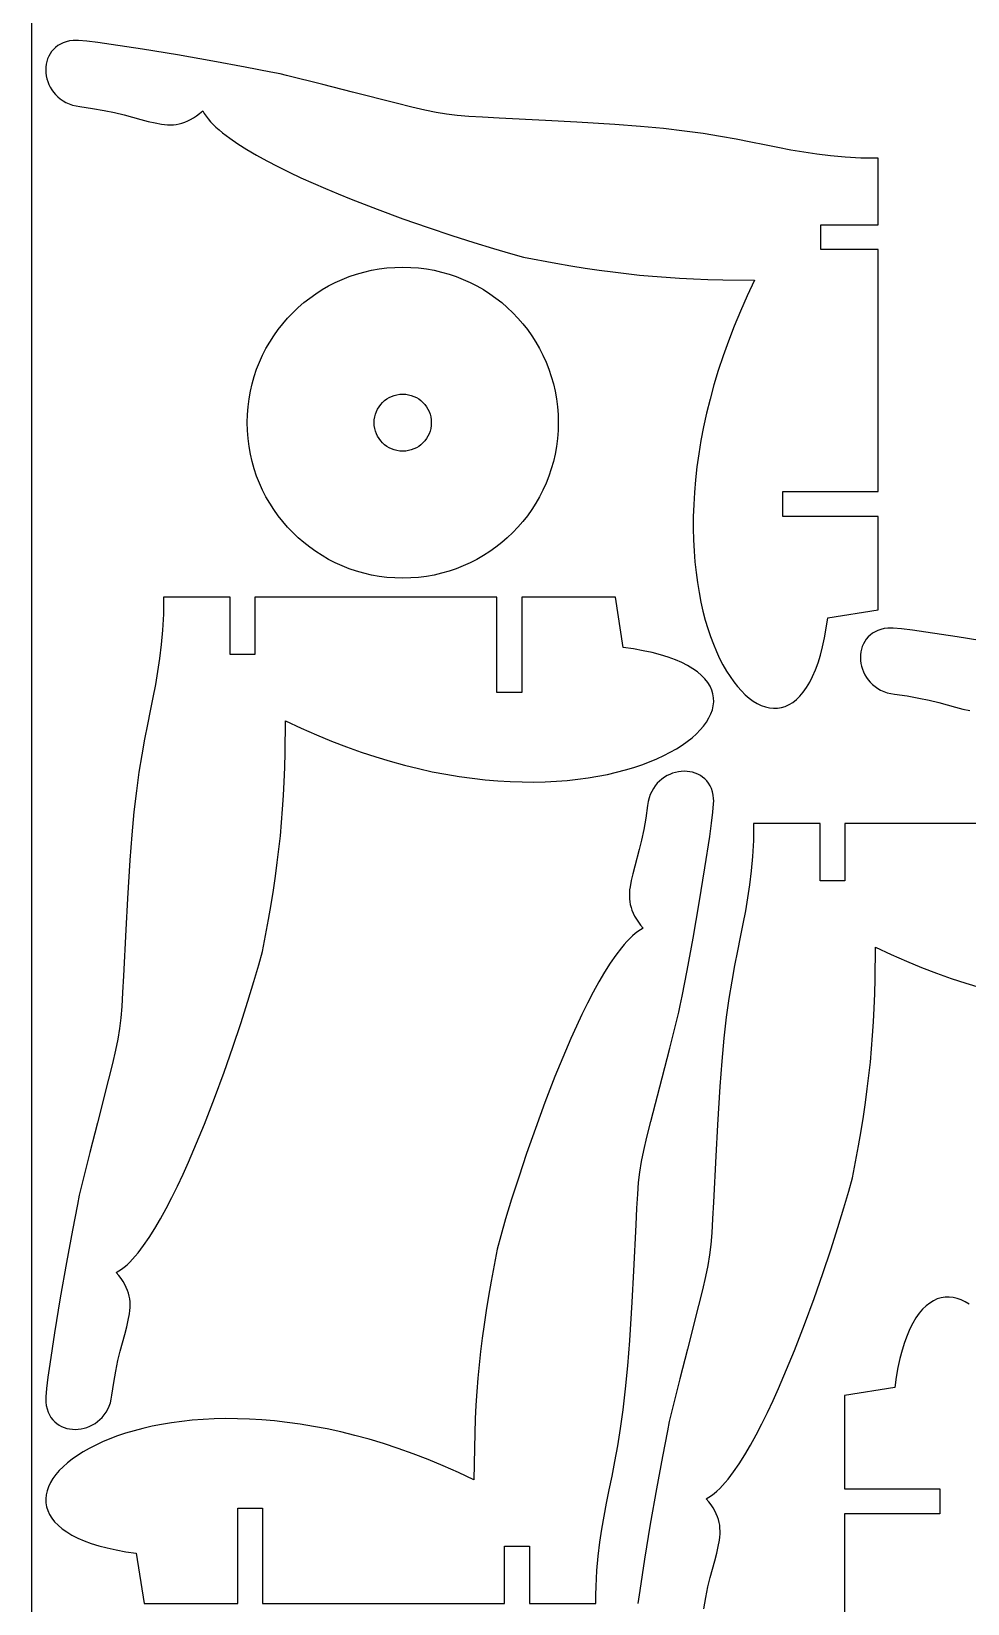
# Model space of a CAD drawing. Extents: x 378 to 958, y 20 to 900.
# Drawn here: x 378 to 476.3, y 294.1 to 459.2 of the extents above; entities that cross this region are included whole.
import ezdxf

# ---------------------------------------------------------------- set-up
doc = ezdxf.new("R2010")
doc.units = 0
doc.layers.get('0').update_dxf_attribs({"linetype": 'CONTINUOUS'})

msp = doc.modelspace()

# ---------------------------------------------------------------- linework, layer by layer
at = {"color": 0}
msp.add_line((378.0131, 900.108069), (378.0131, 20.108069), dxfattribs=at)
at = {"color": 4}
for p, q in [((380.53494, 457.485096), (380.318044, 457.278425)), ((380.778255, 457.670601), (380.53494, 457.485096)), ((381.048119, 457.832876), (380.778255, 457.670601)), ((381.344662, 457.969857), (381.048119, 457.832876)), ((381.668014, 458.07948), (381.344662, 457.969857)), ((382.018306, 458.159683), (381.668014, 458.07948)), ((382.395665, 458.208401), (382.018306, 458.159683)), ((382.631243, 458.214559), (382.395665, 458.208401)), ((382.952827, 458.202246), (382.631243, 458.214559)), ((383.831605, 458.126477), (382.952827, 458.202246)), ((384.987178, 457.989636), (383.831605, 458.126477)), ((386.374725, 457.800266), (384.987178, 457.989636)), ((389.666453, 457.29811), (386.374725, 457.800266)), ((393.348215, 456.688351), (389.666453, 457.29811)), ((379.564199, 455.709468), (379.528601, 455.412415)), ((379.625307, 455.999801), (379.564199, 455.709468)), ((379.712055, 456.281349), (379.625307, 455.999801)), ((379.824573, 456.552049), (379.712055, 456.281349)), ((379.96299, 456.809838), (379.824573, 456.552049)), ((380.127437, 457.052651), (379.96299, 456.809838)), ((380.318044, 457.278425), (380.127437, 457.052651)), ((397.061441, 456.039328), (393.348215, 456.688351)), ((400.447556, 455.419385), (397.061441, 456.039328)), ((379.528601, 455.412415), (379.518383, 455.110704)), ((379.518383, 455.110704), (379.533415, 454.806401)), ((379.533415, 454.806401), (379.573568, 454.501567)), ((379.573568, 454.501567), (379.638711, 454.198268)), ((379.638711, 454.198268), (379.728714, 453.898566)), ((403.147988, 454.896862), (400.447556, 455.419385)), ((404.12902, 454.69349), (403.147988, 454.896862)), ((404.804165, 454.540101), (404.12902, 454.69349)), ((408.609074, 453.589306), (404.804165, 454.540101)), ((379.728714, 453.898566), (379.843449, 453.604526)), ((379.843449, 453.604526), (379.982783, 453.31821)), ((379.982783, 453.31821), (380.146589, 453.041683)), ((380.146589, 453.041683), (380.334736, 452.777009)), ((380.334736, 452.777009), (380.547094, 452.526251)), ((380.547094, 452.526251), (380.783532, 452.291472)), ((411.726836, 452.796259), (408.609074, 453.589306)), ((416.301323, 451.620105), (411.726836, 452.796259)), ((380.783532, 452.291472), (381.043922, 452.074737)), ((381.043922, 452.074737), (381.328134, 451.878108)), ((381.328134, 451.878108), (381.636037, 451.703651)), ((381.636037, 451.703651), (381.967501, 451.553427)), ((381.967501, 451.553427), (382.322398, 451.429502)), ((382.322398, 451.429502), (382.700596, 451.333939)), ((382.700596, 451.333939), (383.101965, 451.268801)), ((383.101965, 451.268801), (384.431273, 451.083772)), ((384.431273, 451.083772), (385.641336, 450.868111)), ((385.641336, 450.868111), (386.742767, 450.632857)), ((395.673747, 450.541731), (396.005665, 450.815301)), ((396.005665, 450.815301), (396.162284, 450.536688)), ((417.958252, 451.205347), (416.301323, 451.620105)), ((419.328441, 450.885034), (417.958252, 451.205347)), ((420.511991, 450.643339), (419.328441, 450.885034)), ((386.742767, 450.632857), (387.746183, 450.389052)), ((387.746183, 450.389052), (389.501424, 449.919952)), ((389.501424, 449.919952), (390.27448, 449.716739)), ((390.27448, 449.716739), (390.991978, 449.549138)), ((390.991978, 449.549138), (391.664534, 449.428191)), ((391.664534, 449.428191), (391.987275, 449.388663)), ((391.987275, 449.388663), (392.302761, 449.364938)), ((392.302761, 449.364938), (392.612319, 449.358398)), ((392.612319, 449.358398), (392.917276, 449.370421)), ((392.917276, 449.370421), (393.218958, 449.402389)), ((393.218958, 449.402389), (393.518692, 449.45568)), ((393.518692, 449.45568), (393.817805, 449.531676)), ((393.817805, 449.531676), (394.117624, 449.631757)), ((394.117624, 449.631757), (394.419476, 449.757302)), ((394.419476, 449.757302), (394.724687, 449.909692)), ((394.724687, 449.909692), (395.034585, 450.090306)), ((395.034585, 450.090306), (395.350496, 450.300526)), ((395.350496, 450.300526), (395.673747, 450.541731)), ((396.162284, 450.536688), (396.349177, 450.255542)), ((396.349177, 450.255542), (396.565446, 449.972044)), ((396.565446, 449.972044), (396.810195, 449.686377)), ((396.810195, 449.686377), (397.082528, 449.398723)), ((397.082528, 449.398723), (397.381546, 449.109265)), ((397.381546, 449.109265), (397.706354, 448.818184)), ((421.609003, 450.464438), (420.511991, 450.643339)), ((422.71958, 450.332505), (421.609003, 450.464438)), ((423.943823, 450.231713), (422.71958, 450.332505)), ((425.381833, 450.146237), (423.943823, 450.231713)), ((427.133714, 450.060252), (425.381833, 450.146237)), ((431.97949, 449.82345), (427.133714, 450.060252)), ((435.27359, 449.640982), (431.97949, 449.82345)), ((439.281965, 449.394701), (435.27359, 449.640982)), ((441.965513, 449.194733), (439.281965, 449.394701)), ((444.384672, 448.963092), (441.965513, 449.194733)), ((397.706354, 448.818184), (398.056054, 448.525663)), ((398.056054, 448.525663), (398.826543, 447.937032)), ((398.826543, 447.937032), (399.685839, 447.344831)), ((446.568753, 448.705928), (444.384672, 448.963092)), ((448.547067, 448.429393), (446.568753, 448.705928)), ((450.348925, 448.139636), (448.547067, 448.429393)), ((452.003639, 447.842807), (450.348925, 448.139636)), ((453.54052, 447.545058), (452.003639, 447.842807)), ((454.988878, 447.252538), (453.54052, 447.545058)), ((399.685839, 447.344831), (400.626766, 446.750518)), ((400.626766, 446.750518), (401.642148, 446.155552)), ((401.642148, 446.155552), (402.724811, 445.561393)), ((456.378025, 446.971399), (454.988878, 447.252538)), ((457.737271, 446.707789), (456.378025, 446.971399)), ((459.095928, 446.467861), (457.737271, 446.707789)), ((460.483308, 446.257765), (459.095928, 446.467861)), ((461.92872, 446.08365), (460.483308, 446.257765)), ((463.461476, 445.951667), (461.92872, 446.08365)), ((465.110888, 445.867967), (463.461476, 445.951667)), ((465.988499, 445.846145), (465.110888, 445.867967)), ((466.906265, 445.838701), (465.988499, 445.846145)), ((466.905465, 438.864601), (466.906265, 445.838701)), ((402.724811, 445.561393), (403.867579, 444.969499)), ((403.867579, 444.969499), (405.063277, 444.381329)), ((405.063277, 444.381329), (406.304729, 443.798343)), ((406.304729, 443.798343), (407.584761, 443.222)), ((407.584761, 443.222), (408.896196, 442.653757)), ((408.896196, 442.653757), (410.23186, 442.095076)), ((410.23186, 442.095076), (411.584578, 441.547413)), ((411.584578, 441.547413), (414.312472, 440.490982)), ((414.312472, 440.490982), (417.022475, 439.496138)), ((417.022475, 439.496138), (419.657186, 438.57455)), ((419.657186, 438.57455), (422.159201, 437.737893)), ((422.159201, 437.737893), (424.47112, 436.997837)), ((460.905665, 436.264101), (460.905665, 438.864601)), ((460.905665, 438.864601), (466.905465, 438.864601)), ((424.47112, 436.997837), (426.535538, 436.366055)), ((426.535538, 436.366055), (428.295054, 435.854219)), ((428.295054, 435.854219), (429.692265, 435.474001)), ((466.905465, 436.264101), (460.905665, 436.264101)), ((466.903265, 410.842001), (466.905465, 436.264101)), ((413.708243, 434.078369), (414.512398, 434.221975)), ((414.512398, 434.221975), (415.329637, 434.325821)), ((415.329637, 434.325821), (416.158934, 434.388881)), ((416.158934, 434.388881), (416.999263, 434.410129)), ((416.999263, 434.410129), (417.839592, 434.388881)), ((417.839592, 434.388881), (418.668889, 434.325821)), ((418.668889, 434.325821), (419.486128, 434.221975)), ((419.486128, 434.221975), (420.290283, 434.078369)), ((429.692265, 435.474001), (433.057922, 434.838846)), ((433.057922, 434.838846), (434.630243, 434.565025)), ((434.630243, 434.565025), (436.144167, 434.318657)), ((436.144167, 434.318657), (437.611151, 434.098452)), ((409.215534, 432.439233), (409.919639, 432.799852)), ((409.919639, 432.799852), (410.642984, 433.126868)), ((410.642984, 433.126868), (411.384542, 433.419253)), ((411.384542, 433.419253), (412.143289, 433.675982)), ((412.143289, 433.675982), (412.918198, 433.89603)), ((412.918198, 433.89603), (413.708243, 434.078369)), ((420.290283, 434.078369), (421.080328, 433.89603)), ((421.080328, 433.89603), (421.855237, 433.675982)), ((421.855237, 433.675982), (422.613984, 433.419253)), ((422.613984, 433.419253), (423.355543, 433.126868)), ((423.355543, 433.126868), (424.078888, 432.799852)), ((424.078888, 432.799852), (424.782993, 432.439233)), ((437.611151, 434.098452), (439.042652, 433.903121)), ((439.042652, 433.903121), (440.450125, 433.731375)), ((440.450125, 433.731375), (441.845028, 433.581926)), ((441.845028, 433.581926), (443.238816, 433.453483)), ((443.238816, 433.453483), (444.642946, 433.344758)), ((444.642946, 433.344758), (446.068874, 433.254463)), ((446.068874, 433.254463), (447.528058, 433.181307)), ((447.528058, 433.181307), (449.031952, 433.124002)), ((449.031952, 433.124002), (450.592014, 433.081258)), ((450.592014, 433.081258), (453.926465, 433.034301)), ((453.926465, 433.034301), (453.159673, 431.411901)), ((406.612034, 430.681237), (407.228919, 431.166012)), ((407.228919, 431.166012), (407.869148, 431.621287)), ((407.869148, 431.621287), (408.531695, 432.046036)), ((408.531695, 432.046036), (409.215534, 432.439233)), ((424.782993, 432.439233), (425.466831, 432.046036)), ((425.466831, 432.046036), (426.129378, 431.621287)), ((426.129378, 431.621287), (426.769607, 431.166012)), ((426.769607, 431.166012), (427.386492, 430.681237)), ((453.159673, 431.411901), (452.448058, 429.805375)), ((404.911704, 429.060172), (405.452401, 429.627291)), ((405.452401, 429.627291), (406.01952, 430.167988)), ((406.01952, 430.167988), (406.612034, 430.681237)), ((427.386492, 430.681237), (427.979007, 430.167988)), ((427.979007, 430.167988), (428.546126, 429.627291)), ((428.546126, 429.627291), (429.086823, 429.060172)), ((452.448058, 429.805375), (451.790313, 428.215596)), ((403.458405, 427.210544), (403.91368, 427.850772)), ((403.91368, 427.850772), (404.398455, 428.467657)), ((404.398455, 428.467657), (404.911704, 429.060172)), ((429.086823, 429.060172), (429.600072, 428.467657)), ((429.600072, 428.467657), (430.084847, 427.850772)), ((430.084847, 427.850772), (430.540122, 427.210544)), ((451.790313, 428.215596), (451.185132, 426.643436)), ((402.640459, 425.864158), (403.033656, 426.547997)), ((403.033656, 426.547997), (403.458405, 427.210544)), ((430.540122, 427.210544), (430.964871, 426.547997)), ((430.964871, 426.547997), (431.358068, 425.864158)), ((451.185132, 426.643436), (450.631207, 425.089769)), ((401.660439, 423.695149), (401.952824, 424.436708)), ((401.952824, 424.436708), (402.279839, 425.160053)), ((402.279839, 425.160053), (402.640459, 425.864158)), ((431.358068, 425.864158), (431.718687, 425.160053)), ((431.718687, 425.160053), (432.045702, 424.436708)), ((432.045702, 424.436708), (432.338088, 423.695149)), ((450.631207, 425.089769), (450.127231, 423.555468)), ((401.183662, 422.161494), (401.403709, 422.936402)), ((401.403709, 422.936402), (401.660439, 423.695149)), ((432.338088, 423.695149), (432.594817, 422.936402)), ((432.594817, 422.936402), (432.814864, 422.161494)), ((450.127231, 423.555468), (449.671896, 422.041405)), ((400.857717, 420.567294), (401.001322, 421.371449)), ((401.001322, 421.371449), (401.183662, 422.161494)), ((432.814864, 422.161494), (432.997204, 421.371449)), ((432.997204, 421.371449), (433.14081, 420.567294)), ((449.671896, 422.041405), (449.263896, 420.548454)), ((400.690811, 418.920758), (400.753871, 419.750055)), ((400.753871, 419.750055), (400.857717, 420.567294)), ((433.14081, 420.567294), (433.244655, 419.750055)), ((433.244655, 419.750055), (433.307715, 418.920758)), ((449.263896, 420.548454), (448.901924, 419.077488)), ((400.669563, 418.080429), (400.690811, 418.920758)), ((400.690811, 417.240099), (400.669563, 418.080429)), ((433.307715, 418.920758), (433.328963, 418.080429)), ((433.328963, 418.080429), (433.307715, 417.240099)), ((448.901924, 419.077488), (448.584672, 417.629379)), ((400.753871, 416.410802), (400.690811, 417.240099)), ((400.857717, 415.593563), (400.753871, 416.410802)), ((433.244655, 416.410802), (433.14081, 415.593563)), ((433.307715, 417.240099), (433.244655, 416.410802)), ((448.310832, 416.205001), (448.079099, 414.805227)), ((448.584672, 417.629379), (448.310832, 416.205001)), ((401.001322, 414.789408), (400.857717, 415.593563)), ((401.183662, 413.999363), (401.001322, 414.789408)), ((432.997204, 414.789408), (432.814864, 413.999363)), ((433.14081, 415.593563), (432.997204, 414.789408)), ((448.079099, 414.805227), (447.888164, 413.430929)), ((401.403709, 413.224455), (401.183662, 413.999363)), ((401.660439, 412.465708), (401.403709, 413.224455)), ((432.594817, 413.224455), (432.338088, 412.465708)), ((432.814864, 413.999363), (432.594817, 413.224455)), ((447.888164, 413.430929), (447.736721, 412.082981)), ((401.952824, 411.724149), (401.660439, 412.465708)), ((402.279839, 411.000804), (401.952824, 411.724149)), ((432.045702, 411.724149), (431.718687, 411.000804)), ((432.338088, 412.465708), (432.045702, 411.724149)), ((447.736721, 412.082981), (447.623463, 410.762256)), ((402.640459, 410.296699), (402.279839, 411.000804)), ((403.033656, 409.61286), (402.640459, 410.296699)), ((403.458405, 408.950314), (403.033656, 409.61286)), ((430.964871, 409.61286), (430.540122, 408.950314)), ((431.358068, 410.296699), (430.964871, 409.61286)), ((431.718687, 411.000804), (431.358068, 410.296699)), ((447.547081, 409.469627), (447.506269, 408.205967)), ((447.623463, 410.762256), (447.547081, 409.469627)), ((456.903065, 408.242001), (456.903065, 410.842001)), ((456.903065, 410.842001), (466.903265, 410.842001)), ((403.91368, 408.310085), (403.458405, 408.950314)), ((404.398455, 407.6932), (403.91368, 408.310085)), ((430.084847, 408.310085), (429.600072, 407.6932)), ((430.540122, 408.950314), (430.084847, 408.310085)), ((447.506269, 408.205967), (447.499721, 406.972148)), ((466.903265, 408.242001), (456.903065, 408.242001)), ((466.905765, 398.412001), (466.903265, 408.242001)), ((404.911704, 407.100685), (404.398455, 407.6932)), ((405.452401, 406.533566), (404.911704, 407.100685)), ((406.01952, 405.992869), (405.452401, 406.533566)), ((428.546126, 406.533566), (427.979007, 405.992869)), ((429.086823, 407.100685), (428.546126, 406.533566)), ((429.600072, 407.6932), (429.086823, 407.100685)), ((447.499721, 406.972148), (447.526128, 405.769044)), ((406.612034, 405.47962), (406.01952, 405.992869)), ((407.228919, 404.994845), (406.612034, 405.47962)), ((407.869148, 404.53957), (407.228919, 404.994845)), ((408.531695, 404.114821), (407.869148, 404.53957)), ((426.129378, 404.53957), (425.466831, 404.114821)), ((426.769607, 404.994845), (426.129378, 404.53957)), ((427.386492, 405.47962), (426.769607, 404.994845)), ((427.979007, 405.992869), (427.386492, 405.47962)), ((447.526128, 405.769044), (447.584183, 404.597528)), ((447.584183, 404.597528), (447.67258, 403.458473)), ((409.215534, 403.721624), (408.531695, 404.114821)), ((409.919639, 403.361005), (409.215534, 403.721624)), ((410.642984, 403.033989), (409.919639, 403.361005)), ((411.384542, 402.741604), (410.642984, 403.033989)), ((423.355543, 403.033989), (422.613984, 402.741604)), ((424.078888, 403.361005), (423.355543, 403.033989)), ((424.782993, 403.721624), (424.078888, 403.361005)), ((425.466831, 404.114821), (424.782993, 403.721624)), ((447.67258, 403.458473), (447.79001, 402.352752)), ((412.143289, 402.484875), (411.384542, 402.741604)), ((412.918198, 402.264827), (412.143289, 402.484875)), ((413.708243, 402.082488), (412.918198, 402.264827)), ((414.512398, 401.938882), (413.708243, 402.082488)), ((415.329637, 401.835036), (414.512398, 401.938882)), ((416.158934, 401.771976), (415.329637, 401.835036)), ((416.999263, 401.750729), (416.158934, 401.771976)), ((417.839592, 401.771976), (416.999263, 401.750729)), ((418.668889, 401.835036), (417.839592, 401.771976)), ((419.486128, 401.938882), (418.668889, 401.835036)), ((420.290283, 402.082488), (419.486128, 401.938882)), ((421.080328, 402.264827), (420.290283, 402.082488)), ((421.855237, 402.484875), (421.080328, 402.264827)), ((422.613984, 402.741604), (421.855237, 402.484875)), ((447.79001, 402.352752), (447.935168, 401.281237)), ((447.935168, 401.281237), (448.106745, 400.244803)), ((391.894266, 399.752785), (391.886821, 398.835018)), ((398.868366, 399.751985), (391.894266, 399.752785)), ((398.868366, 393.752185), (398.868366, 399.751985)), ((426.890966, 399.749785), (401.468866, 399.751985)), ((401.468866, 399.751985), (401.468866, 393.752185)), ((426.890966, 389.749585), (426.890966, 399.749785)), ((439.320966, 399.752285), (429.490966, 399.749785)), ((429.490966, 399.749785), (429.490966, 389.749585)), ((440.157866, 394.474185), (439.320966, 399.752285)), ((448.106745, 400.244803), (448.303436, 399.244321)), ((391.864999, 397.957407), (391.781299, 396.307996)), ((391.886821, 398.835018), (391.864999, 397.957407)), ((448.303436, 399.244321), (448.523931, 398.280665)), ((448.523931, 398.280665), (448.766925, 397.354708)), ((461.627665, 397.575101), (466.905765, 398.412001)), ((391.781299, 396.307996), (391.649317, 394.775239)), ((448.766925, 397.354708), (449.031109, 396.467323)), ((449.031109, 396.467323), (449.315178, 395.619383)), ((461.288831, 395.47984), (461.471182, 396.49247)), ((461.471182, 396.49247), (461.627665, 397.575101)), ((466.884912, 396.26598), (466.588359, 396.128999)), ((467.208273, 396.375603), (466.884912, 396.26598)), ((467.558574, 396.455806), (467.208273, 396.375603)), ((467.935943, 396.504524), (467.558574, 396.455806)), ((468.171511, 396.510682), (467.935943, 396.504524)), ((468.493087, 396.498369), (468.171511, 396.510682)), ((469.371849, 396.4226), (468.493087, 396.498369)), ((470.527409, 396.285759), (469.371849, 396.4226)), ((471.914945, 396.096389), (470.527409, 396.285759)), ((391.649317, 394.775239), (391.475202, 393.329827)), ((449.315178, 395.619383), (449.617823, 394.811761)), ((449.617823, 394.811761), (449.937738, 394.04533)), ((461.08192, 394.536337), (461.288831, 395.47984)), ((465.252238, 394.577472), (465.165483, 394.295924)), ((465.364763, 394.848172), (465.252238, 394.577472)), ((465.503188, 395.105961), (465.364763, 394.848172)), ((465.667643, 395.348774), (465.503188, 395.105961)), ((465.858258, 395.574548), (465.667643, 395.348774)), ((466.075162, 395.781219), (465.858258, 395.574548)), ((466.318486, 395.966724), (466.075162, 395.781219)), ((466.588359, 396.128999), (466.318486, 395.966724)), ((475.206655, 395.594233), (471.914945, 396.096389)), ((478.888405, 394.984474), (475.206655, 395.594233)), ((391.475202, 393.329827), (391.265105, 391.942448)), ((401.468866, 393.752185), (398.868366, 393.752185)), ((441.240497, 394.317702), (440.157866, 394.474185)), ((442.253127, 394.135351), (441.240497, 394.317702)), ((443.19663, 393.92844), (442.253127, 394.135351)), ((444.071878, 393.698276), (443.19663, 393.92844)), ((444.879746, 393.446167), (444.071878, 393.698276)), ((445.621105, 393.173419), (444.879746, 393.446167)), ((446.296828, 392.881339), (445.621105, 393.173419)), ((449.937738, 394.04533), (450.273615, 393.320963)), ((450.273615, 393.320963), (450.624148, 392.639533)), ((460.599647, 392.853221), (460.851757, 393.661088)), ((460.851757, 393.661088), (461.08192, 394.536337)), ((465.068764, 393.708538), (465.058541, 393.406827)), ((465.058541, 393.406827), (465.073568, 393.102524)), ((465.104368, 394.005591), (465.068764, 393.708538)), ((465.073568, 393.102524), (465.113716, 392.79769)), ((465.165483, 394.295924), (465.104368, 394.005591)), ((391.265105, 391.942448), (391.025177, 390.583791)), ((446.90779, 392.571235), (446.296828, 392.881339)), ((447.454862, 392.244415), (446.90779, 392.571235)), ((447.938917, 391.902184), (447.454862, 392.244415)), ((448.36083, 391.545851), (447.938917, 391.902184)), ((448.721472, 391.176722), (448.36083, 391.545851)), ((450.624148, 392.639533), (450.988028, 392.001913)), ((450.988028, 392.001913), (451.363949, 391.408976)), ((451.363949, 391.408976), (451.750604, 390.861595)), ((459.724716, 390.825177), (460.03482, 391.436138)), ((460.03482, 391.436138), (460.326899, 392.111862)), ((460.326899, 392.111862), (460.599647, 392.853221)), ((465.113716, 392.79769), (465.178855, 392.494391)), ((465.178855, 392.494391), (465.268856, 392.194689)), ((465.268856, 392.194689), (465.383588, 391.900649)), ((465.383588, 391.900649), (465.522921, 391.614333)), ((465.522921, 391.614333), (465.686726, 391.337807)), ((465.686726, 391.337807), (465.874872, 391.073132)), ((391.025177, 390.583791), (390.761568, 389.224544)), ((429.490966, 389.749585), (426.890966, 389.749585)), ((449.021717, 390.796104), (448.721472, 391.176722)), ((449.262438, 390.405306), (449.021717, 390.796104)), ((449.444507, 390.005634), (449.262438, 390.405306)), ((449.568799, 389.598394), (449.444507, 390.005634)), ((449.636185, 389.184896), (449.568799, 389.598394)), ((451.750604, 390.861595), (452.146686, 390.360642)), ((452.146686, 390.360642), (452.550886, 389.906992)), ((452.550886, 389.906992), (452.961899, 389.501518)), ((458.699331, 389.372137), (459.055664, 389.794049)), ((459.055664, 389.794049), (459.397895, 390.278105)), ((459.397895, 390.278105), (459.724716, 390.825177)), ((465.874872, 391.073132), (466.08723, 390.822374)), ((466.08723, 390.822374), (466.323671, 390.587595)), ((466.323671, 390.587595), (466.584064, 390.37086)), ((466.584064, 390.37086), (466.868279, 390.174231)), ((466.868279, 390.174231), (467.176186, 389.999774)), ((467.176186, 389.999774), (467.507656, 389.84955)), ((467.507656, 389.84955), (467.862559, 389.725625)), ((467.862559, 389.725625), (468.240764, 389.630062)), ((468.240764, 389.630062), (468.642143, 389.564924)), ((390.761568, 389.224544), (390.480428, 387.835398)), ((449.505642, 387.919913), (449.603734, 388.344348)), ((449.603734, 388.344348), (449.647539, 388.766444)), ((449.647539, 388.766444), (449.636185, 389.184896)), ((452.961899, 389.501518), (453.378417, 389.145091)), ((453.378417, 389.145091), (453.799132, 388.838585)), ((453.799132, 388.838585), (454.222738, 388.582873)), ((454.222738, 388.582873), (454.647928, 388.378829)), ((454.647928, 388.378829), (455.073393, 388.227324)), ((455.073393, 388.227324), (455.497828, 388.129233)), ((455.497828, 388.129233), (455.919925, 388.085428)), ((455.919925, 388.085428), (456.338376, 388.096782)), ((456.338376, 388.096782), (456.751875, 388.164168)), ((456.751875, 388.164168), (457.159114, 388.288459)), ((457.159114, 388.288459), (457.558786, 388.470529)), ((457.558786, 388.470529), (457.949585, 388.711249)), ((457.949585, 388.711249), (458.330202, 389.011494)), ((458.330202, 389.011494), (458.699331, 389.372137)), ((468.642143, 389.564924), (469.971467, 389.379896)), ((469.971467, 389.379896), (471.181542, 389.164234)), ((471.181542, 389.164234), (472.282981, 388.92898)), ((472.282981, 388.92898), (473.286401, 388.685175)), ((473.286401, 388.685175), (475.04164, 388.216075)), ((475.04164, 388.216075), (475.81469, 388.012862)), ((475.81469, 388.012862), (476.53218, 387.845261)), ((390.187909, 386.38704), (389.89016, 384.850159)), ((390.480428, 387.835398), (390.187909, 386.38704)), ((404.651708, 383.438533), (404.698666, 386.772985)), ((404.698666, 386.772985), (406.321065, 386.006192)), ((448.587876, 386.224936), (448.894382, 386.645652)), ((448.894382, 386.645652), (449.150093, 387.069258)), ((449.150093, 387.069258), (449.354138, 387.494447)), ((449.354138, 387.494447), (449.505642, 387.919913)), ((389.89016, 384.850159), (389.593331, 383.195445)), ((406.321065, 386.006192), (407.927591, 385.294577)), ((407.927591, 385.294577), (409.517371, 384.636833)), ((446.871372, 384.597124), (447.372324, 384.993205)), ((447.372324, 384.993205), (447.825974, 385.397406)), ((447.825974, 385.397406), (448.231449, 385.808419)), ((448.231449, 385.808419), (448.587876, 386.224936)), ((389.593331, 383.195445), (389.303574, 381.393587)), ((404.608965, 381.878472), (404.651708, 383.438533)), ((409.517371, 384.636833), (411.08953, 384.031652)), ((411.08953, 384.031652), (412.643197, 383.477726)), ((412.643197, 383.477726), (414.177499, 382.97375)), ((443.687636, 382.784258), (444.412003, 383.120135)), ((444.412003, 383.120135), (445.093434, 383.470667)), ((445.093434, 383.470667), (445.731054, 383.834548)), ((445.731054, 383.834548), (446.323991, 384.210469)), ((446.323991, 384.210469), (446.871372, 384.597124)), ((389.303574, 381.393587), (389.027038, 379.415272)), ((404.55166, 380.374577), (404.608965, 381.878472)), ((414.177499, 382.97375), (415.691562, 382.518416)), ((415.691562, 382.518416), (417.184513, 382.110416)), ((417.184513, 382.110416), (418.655479, 381.748443)), ((418.655479, 381.748443), (420.103588, 381.431191)), ((420.103588, 381.431191), (421.527966, 381.157352)), ((438.488645, 381.149955), (439.452301, 381.370451)), ((439.452301, 381.370451), (440.378258, 381.613444)), ((440.378258, 381.613444), (441.265643, 381.877629)), ((441.265643, 381.877629), (442.113583, 382.161698)), ((442.113583, 382.161698), (442.921205, 382.464343)), ((442.921205, 382.464343), (443.687636, 382.784258)), ((445.633638, 381.356946), (445.333936, 381.266946)), ((445.936937, 381.422085), (445.633638, 381.356946)), ((446.241771, 381.462233), (445.936937, 381.422085)), ((446.546074, 381.477261), (446.241771, 381.462233)), ((446.847785, 381.467037), (446.546074, 381.477261)), ((447.144838, 381.431433), (446.847785, 381.467037)), ((447.435171, 381.370318), (447.144838, 381.431433)), ((447.716719, 381.283564), (447.435171, 381.370318)), ((404.478504, 378.915394), (404.55166, 380.374577)), ((421.527966, 381.157352), (422.92774, 380.925619)), ((422.92774, 380.925619), (424.302037, 380.734684)), ((424.302037, 380.734684), (425.649985, 380.583241)), ((425.649985, 380.583241), (426.97071, 380.469982)), ((426.97071, 380.469982), (428.263339, 380.393601)), ((428.263339, 380.393601), (429.527, 380.352789)), ((429.527, 380.352789), (430.760818, 380.34624)), ((430.760818, 380.34624), (431.963922, 380.372647)), ((431.963922, 380.372647), (433.135438, 380.430703)), ((433.135438, 380.430703), (434.274493, 380.519099)), ((434.274493, 380.519099), (435.380215, 380.63653)), ((435.380215, 380.63653), (436.451729, 380.781688)), ((436.451729, 380.781688), (437.488164, 380.953265)), ((437.488164, 380.953265), (438.488645, 381.149955)), ((443.510107, 379.951738), (443.313478, 379.667523)), ((443.726842, 380.21213), (443.510107, 379.951738)), ((443.961621, 380.448571), (443.726842, 380.21213)), ((444.212379, 380.660929), (443.961621, 380.448571)), ((444.477054, 380.849076), (444.212379, 380.660929)), ((444.75358, 381.012881), (444.477054, 380.849076)), ((445.039896, 381.152214), (444.75358, 381.012881)), ((445.333936, 381.266946), (445.039896, 381.152214)), ((447.987419, 381.171039), (447.716719, 381.283564)), ((448.245208, 381.032613), (447.987419, 381.171039)), ((448.488021, 380.868158), (448.245208, 381.032613)), ((448.713795, 380.677544), (448.488021, 380.868158)), ((448.920466, 380.460639), (448.713795, 380.677544)), ((449.105971, 380.217315), (448.920466, 380.460639)), ((449.268246, 379.947442), (449.105971, 380.217315)), ((449.405227, 379.650889), (449.268246, 379.947442)), ((389.027038, 379.415272), (388.769875, 377.231192)), ((404.388208, 377.489466), (404.478504, 378.915394)), ((442.769309, 378.295037), (442.704171, 377.893658)), ((442.864872, 378.673243), (442.769309, 378.295037)), ((442.988797, 379.028145), (442.864872, 378.673243)), ((443.139021, 379.359615), (442.988797, 379.028145)), ((443.313478, 379.667523), (443.139021, 379.359615)), ((449.51485, 379.327528), (449.405227, 379.650889)), ((449.595053, 378.977228), (449.51485, 379.327528)), ((449.561847, 377.163956), (449.637616, 378.042716)), ((449.643771, 378.599858), (449.595053, 378.977228)), ((449.637616, 378.042716), (449.649929, 378.36429)), ((449.649929, 378.36429), (449.643771, 378.599858)), ((388.769875, 377.231192), (388.538234, 374.812033)), ((404.279484, 376.085336), (404.388208, 377.489466)), ((442.519143, 376.564349), (442.303481, 375.354284)), ((442.704171, 377.893658), (442.519143, 376.564349)), ((449.425006, 376.008401), (449.561847, 377.163956)), ((388.538234, 374.812033), (388.338266, 372.128485)), ((404.151041, 374.691548), (404.279484, 376.085336)), ((442.303481, 375.354284), (442.068227, 374.252848)), ((449.235636, 374.620872), (449.425006, 376.008401)), ((453.833278, 375.06811), (453.811456, 374.190499)), ((453.840723, 375.985876), (453.833278, 375.06811)), ((460.814823, 375.985076), (453.840723, 375.985876)), ((460.814823, 369.985276), (460.814823, 375.985076)), ((488.837423, 375.982876), (463.415323, 375.985076)), ((463.415323, 375.985076), (463.415323, 369.985276)), ((403.829846, 371.889172), (404.001591, 373.296645)), ((404.001591, 373.296645), (404.151041, 374.691548)), ((441.824422, 373.249427), (441.355322, 371.494173)), ((442.068227, 374.252848), (441.824422, 373.249427)), ((448.73348, 371.329178), (449.235636, 374.620872)), ((453.811456, 374.190499), (453.727756, 372.541091)), ((388.338266, 372.128485), (388.091985, 368.120109)), ((403.634515, 370.457671), (403.829846, 371.889172)), ((441.355322, 371.494173), (441.152109, 370.721112)), ((453.727756, 372.541091), (453.595773, 371.00834)), ((403.41431, 368.990687), (403.634515, 370.457671)), ((440.984508, 370.003608), (440.863561, 369.331049)), ((441.152109, 370.721112), (440.984508, 370.003608)), ((448.123721, 367.647446), (448.73348, 371.329178)), ((453.595773, 371.00834), (453.421659, 369.562934)), ((463.415323, 369.985276), (460.814823, 369.985276)), ((403.167941, 367.476762), (403.41431, 368.990687)), ((440.800308, 368.692818), (440.793768, 368.38326)), ((440.793768, 368.38326), (440.805791, 368.078304)), ((440.824033, 369.008306), (440.800308, 368.692818)), ((440.863561, 369.331049), (440.824033, 369.008306)), ((453.211562, 368.175562), (452.971634, 366.816913)), ((453.421659, 369.562934), (453.211562, 368.175562)), ((388.091985, 368.120109), (387.909517, 364.82601)), ((402.894121, 365.904442), (403.167941, 367.476762)), ((440.805791, 368.078304), (440.837759, 367.776622)), ((440.837759, 367.776622), (440.89105, 367.47689)), ((440.89105, 367.47689), (440.967046, 367.177779)), ((440.967046, 367.177779), (441.067127, 366.877962)), ((441.067127, 366.877962), (441.192672, 366.576114)), ((441.192672, 366.576114), (441.345062, 366.270908)), ((447.474698, 363.934246), (448.123721, 367.647446)), ((452.971634, 366.816913), (452.708025, 365.457676)), ((402.258966, 362.538785), (402.894121, 365.904442)), ((441.345062, 366.270908), (441.525677, 365.961015)), ((441.525677, 365.961015), (441.735896, 365.645111)), ((441.735896, 365.645111), (441.977101, 365.321868)), ((442.250671, 364.989958), (441.972059, 364.833344)), ((441.977101, 365.321868), (442.250671, 364.989958)), ((452.708025, 365.457676), (452.426885, 364.068539)), ((387.909517, 364.82601), (387.672714, 359.980234)), ((440.253554, 363.289296), (439.961033, 362.939599)), ((440.544635, 363.614101), (440.253554, 363.289296)), ((440.834093, 363.913116), (440.544635, 363.614101)), ((441.121747, 364.185445), (440.834093, 363.913116)), ((441.407414, 364.430191), (441.121747, 364.185445)), ((441.690912, 364.646456), (441.407414, 364.430191)), ((441.972059, 364.833344), (441.690912, 364.646456)), ((446.854755, 360.548151), (447.474698, 363.934246)), ((452.426885, 364.068539), (452.134365, 362.62019)), ((401.878748, 361.141574), (402.258966, 362.538785)), ((439.372403, 362.169114), (438.780201, 361.309823)), ((439.961033, 362.939599), (439.372403, 362.169114)), ((452.134365, 362.62019), (451.836616, 361.083318)), ((466.598165, 359.671653), (466.645123, 363.006076)), ((466.645123, 363.006076), (468.267522, 362.239283)), ((468.267522, 362.239283), (469.874048, 361.527668)), ((387.672714, 359.980234), (387.586729, 358.228353)), ((401.366911, 359.382058), (401.878748, 361.141574)), ((438.185888, 360.368899), (437.590922, 359.353519)), ((438.780201, 361.309823), (438.185888, 360.368899)), ((446.332232, 357.847731), (446.854755, 360.548151)), ((451.836616, 361.083318), (451.539788, 359.428613)), ((469.874048, 361.527668), (471.463827, 360.869924)), ((471.463827, 360.869924), (473.035987, 360.264743)), ((473.035987, 360.264743), (474.589654, 359.710817)), ((400.735129, 357.317639), (401.366911, 359.382058)), ((436.996763, 358.270858), (436.404869, 357.128092)), ((437.590922, 359.353519), (436.996763, 358.270858)), ((451.539788, 359.428613), (451.25003, 357.626762)), ((466.555421, 358.111599), (466.598165, 359.671653)), ((474.589654, 359.710817), (476.123956, 359.206841)), ((476.123956, 359.206841), (477.638018, 358.751507)), ((387.501254, 356.790342), (387.400462, 355.566099)), ((387.586729, 358.228353), (387.501254, 356.790342)), ((399.995074, 355.005721), (400.735129, 357.317639)), ((436.404869, 357.128092), (435.8167, 355.932395)), ((445.975471, 356.191558), (446.12886, 356.866703)), ((446.12886, 356.866703), (446.332232, 357.847731)), ((451.25003, 357.626762), (450.973495, 355.648454)), ((466.424961, 355.148526), (466.498116, 356.607709)), ((466.498116, 356.607709), (466.555421, 358.111599)), ((387.400462, 355.566099), (387.268528, 354.455523)), ((399.158416, 352.503705), (399.995074, 355.005721)), ((435.8167, 355.932395), (435.233713, 354.690944)), ((445.024676, 352.386649), (445.975471, 356.191558)), ((450.973495, 355.648454), (450.716331, 353.464378)), ((466.334665, 353.722595), (466.424961, 355.148526)), ((387.089627, 353.35851), (386.847933, 352.174961)), ((387.268528, 354.455523), (387.089627, 353.35851)), ((434.65737, 353.410913), (434.089128, 352.099477)), ((435.233713, 354.690944), (434.65737, 353.410913)), ((450.716331, 353.464378), (450.484691, 351.045223)), ((466.22594, 352.31846), (466.334665, 353.722595)), ((386.847933, 352.174961), (386.527619, 350.804772)), ((398.236829, 349.868995), (399.158416, 352.503705)), ((434.089128, 352.099477), (433.530446, 350.763813)), ((444.231629, 349.268887), (445.024676, 352.386649)), ((466.097498, 350.924664), (466.22594, 352.31846)), ((386.527619, 350.804772), (386.112861, 349.147843)), ((433.530446, 350.763813), (432.982783, 349.411096)), ((450.484691, 351.045223), (450.284723, 348.361676)), ((465.948048, 349.52975), (466.097498, 350.924664)), ((386.112861, 349.147843), (384.936708, 344.573356)), ((397.241984, 347.158991), (398.236829, 349.868995)), ((432.982783, 349.411096), (431.926353, 346.683202)), ((443.055475, 344.694397), (444.231629, 349.268887)), ((450.284723, 348.361676), (450.038442, 344.353265)), ((465.776302, 348.122265), (465.948048, 349.52975)), ((396.185553, 344.431098), (397.241984, 347.158991)), ((431.926353, 346.683202), (430.931508, 343.9732)), ((465.360766, 345.223749), (465.580971, 346.69075)), ((465.580971, 346.69075), (465.776302, 348.122265)), ((465.114398, 343.709808), (465.360766, 345.223749)), ((384.936708, 344.573356), (384.143661, 341.455594)), ((395.637891, 343.07838), (396.185553, 344.431098)), ((430.931508, 343.9732), (430.00992, 341.338491)), ((442.640717, 343.037465), (443.055475, 344.694397)), ((450.038442, 344.353265), (449.855973, 341.059135)), ((464.840577, 342.13747), (465.114398, 343.709808)), ((394.510967, 340.431281), (395.079209, 341.742716)), ((395.079209, 341.742716), (395.637891, 343.07838)), ((442.320404, 341.667272), (442.640717, 343.037465)), ((464.205423, 338.771776), (464.840577, 342.13747)), ((384.143661, 341.455594), (383.192866, 337.650685)), ((393.934623, 339.151249), (394.510967, 340.431281)), ((430.00992, 341.338491), (429.173263, 338.836479)), ((441.899808, 339.386696), (442.078709, 340.483716)), ((442.078709, 340.483716), (442.320404, 341.667272)), ((449.855973, 341.059135), (449.619171, 336.213309)), ((393.351637, 337.909797), (393.934623, 339.151249)), ((429.173263, 338.836479), (428.433207, 336.524566)), ((441.767875, 338.276108), (441.899808, 339.386696)), ((463.825204, 337.374581), (464.205423, 338.771776)), ((383.039477, 336.975539), (382.836105, 335.994508)), ((383.192866, 337.650685), (383.039477, 336.975539)), ((392.763468, 336.714099), (393.351637, 337.909797)), ((441.581607, 335.613825), (441.667083, 337.051852)), ((441.667083, 337.051852), (441.767875, 338.276108)), ((463.313368, 335.615077), (463.825204, 337.374581)), ((382.836105, 335.994508), (382.313582, 333.294076)), ((391.577414, 334.488668), (392.171574, 335.571331)), ((392.171574, 335.571331), (392.763468, 336.714099)), ((428.433207, 336.524566), (427.801425, 334.460157)), ((441.495622, 333.861926), (441.581607, 335.613825)), ((449.619171, 336.213309), (449.533186, 334.461409)), ((462.681586, 333.550668), (463.313368, 335.615077)), ((390.388136, 332.532359), (390.982449, 333.473285)), ((390.982449, 333.473285), (391.577414, 334.488668)), ((427.801425, 334.460157), (427.289589, 332.700653)), ((441.25882, 329.0161), (441.495622, 333.861926)), ((449.533186, 334.461409), (449.44771, 333.023382)), ((461.94153, 331.238756), (462.681586, 333.550668)), ((382.313582, 333.294076), (381.693638, 329.90796)), ((389.795934, 331.673063), (390.388136, 332.532359)), ((427.289589, 332.700653), (426.909371, 331.303458)), ((449.44771, 333.023382), (449.346919, 331.799126)), ((388.334243, 329.929047), (388.623702, 330.228066)), ((388.623702, 330.228066), (388.914783, 330.552873)), ((388.914783, 330.552873), (389.207303, 330.902574)), ((389.207303, 330.902574), (389.795934, 331.673063)), ((426.909371, 331.303458), (426.274216, 327.937765)), ((449.214985, 330.688539), (449.036084, 329.591518)), ((449.346919, 331.799126), (449.214985, 330.688539)), ((461.104873, 328.736744), (461.94153, 331.238756)), ((381.693638, 329.90796), (381.044616, 326.194735)), ((386.917666, 328.852185), (387.196278, 329.008804)), ((387.191236, 328.520267), (386.917666, 328.852185)), ((387.43244, 328.197016), (387.191236, 328.520267)), ((387.196278, 329.008804), (387.477424, 329.195696)), ((387.477424, 329.195696), (387.760922, 329.411966)), ((387.760922, 329.411966), (388.046589, 329.656715)), ((388.046589, 329.656715), (388.334243, 329.929047)), ((441.076352, 325.721969), (441.25882, 329.0161)), ((449.036084, 329.591518), (448.79439, 328.407962)), ((460.183286, 326.102035), (461.104873, 328.736744)), ((387.64266, 327.881105), (387.43244, 328.197016)), ((387.823275, 327.571207), (387.64266, 327.881105)), ((387.975665, 327.265996), (387.823275, 327.571207)), ((388.10121, 326.964144), (387.975665, 327.265996)), ((388.20129, 326.664325), (388.10121, 326.964144)), ((426.274216, 327.937765), (426.000395, 326.365426)), ((448.474076, 327.037769), (448.059318, 325.380837)), ((448.79439, 328.407962), (448.474076, 327.037769)), ((381.044616, 326.194735), (380.434856, 322.512972)), ((388.277286, 326.365212), (388.20129, 326.664325)), ((388.330578, 326.065477), (388.277286, 326.365212)), ((388.362545, 325.763796), (388.330578, 326.065477)), ((388.374569, 325.458839), (388.362545, 325.763796)), ((388.368028, 325.149281), (388.374569, 325.458839)), ((426.000395, 326.365426), (425.754027, 324.851485)), ((440.830071, 321.713558), (441.076352, 325.721969)), ((448.059318, 325.380837), (446.883164, 320.806347)), ((459.188441, 323.392032), (460.183286, 326.102035)), ((471.954335, 325.33807), (471.585206, 324.977428)), ((472.334952, 325.638315), (471.954335, 325.33807)), ((472.725751, 325.879036), (472.334952, 325.638315)), ((473.125423, 326.061106), (472.725751, 325.879036)), ((473.532662, 326.185397), (473.125423, 326.061106)), ((473.946161, 326.252783), (473.532662, 326.185397)), ((474.364613, 326.264137), (473.946161, 326.252783)), ((474.786709, 326.220332), (474.364613, 326.264137)), ((475.211144, 326.122241), (474.786709, 326.220332)), ((475.63661, 325.970736), (475.211144, 326.122241)), ((476.061799, 325.766692), (475.63661, 325.970736)), ((476.485405, 325.51098), (476.061799, 325.766692)), ((388.016228, 323.120999), (388.183828, 323.838498)), ((388.183828, 323.838498), (388.304776, 324.511053)), ((388.304776, 324.511053), (388.344304, 324.833795)), ((388.344304, 324.833795), (388.368028, 325.149281)), ((425.754027, 324.851485), (425.533822, 323.384485)), ((470.886642, 324.07146), (470.559821, 323.524388)), ((471.228873, 324.555516), (470.886642, 324.07146)), ((471.585206, 324.977428), (471.228873, 324.555516)), ((380.434856, 322.512972), (379.9327, 319.221244)), ((387.343914, 320.592702), (387.813015, 322.347944)), ((387.813015, 322.347944), (388.016228, 323.120999)), ((425.338491, 321.95297), (425.166745, 320.545484)), ((425.533822, 323.384485), (425.338491, 321.95297)), ((458.13201, 320.664139), (459.188441, 323.392032)), ((469.957638, 322.237703), (469.68489, 321.496344)), ((470.249718, 322.913427), (469.957638, 322.237703)), ((470.559821, 323.524388), (470.249718, 322.913427)), ((387.100109, 319.589287), (387.343914, 320.592702)), ((425.166745, 320.545484), (425.017296, 319.150571)), ((440.630103, 319.030012), (440.830071, 321.713558)), ((446.883164, 320.806347), (446.090117, 317.688585)), ((457.584348, 319.311421), (458.13201, 320.664139)), ((469.43278, 320.688477), (469.202617, 319.813228)), ((469.68489, 321.496344), (469.43278, 320.688477)), ((379.9327, 319.221244), (379.743331, 317.833698)), ((386.864856, 318.487855), (387.100109, 319.589287)), ((425.017296, 319.150571), (424.888853, 317.756775)), ((440.398462, 316.610856), (440.630103, 319.030012)), ((457.025666, 317.975757), (457.584348, 319.311421)), ((468.995706, 318.869725), (468.813355, 317.857095)), ((469.202617, 319.813228), (468.995706, 318.869725)), ((379.743331, 317.833698), (379.60649, 316.678125)), ((386.464166, 315.948485), (386.649194, 317.277793)), ((386.649194, 317.277793), (386.864856, 318.487855)), ((424.888853, 317.756775), (424.780129, 316.352639)), ((446.090117, 317.688585), (445.139323, 313.883676)), ((456.457424, 316.664322), (457.025666, 317.975757)), ((468.813355, 317.857095), (468.656872, 316.774464)), ((379.530721, 315.799346), (379.518408, 315.477762)), ((379.518408, 315.477762), (379.524566, 315.242185)), ((379.60649, 316.678125), (379.530721, 315.799346)), ((386.303464, 315.168917), (386.399028, 315.547115)), ((386.399028, 315.547115), (386.464166, 315.948485)), ((424.780129, 316.352639), (424.689833, 314.926708)), ((440.141298, 314.42678), (440.398462, 316.610856)), ((455.298094, 314.142839), (455.88108, 315.384291)), ((455.88108, 315.384291), (456.457424, 316.664322)), ((468.656872, 316.774464), (463.378772, 315.937564)), ((463.378772, 315.937564), (463.381272, 306.107564)), ((379.524566, 315.242185), (379.573284, 314.864825)), ((379.573284, 314.864825), (379.653486, 314.514534)), ((379.653486, 314.514534), (379.76311, 314.191182)), ((379.76311, 314.191182), (379.900091, 313.894639)), ((379.900091, 313.894639), (380.062366, 313.624774)), ((385.441495, 313.630052), (385.65823, 313.890442)), ((385.65823, 313.890442), (385.854858, 314.174654)), ((385.854858, 314.174654), (386.029316, 314.482557)), ((386.029316, 314.482557), (386.179539, 314.814021)), ((386.179539, 314.814021), (386.303464, 315.168917)), ((424.689833, 314.926708), (424.616677, 313.467526)), ((439.864763, 312.448472), (440.141298, 314.42678)), ((445.139323, 313.883676), (444.985934, 313.208531)), ((454.709924, 312.947142), (455.298094, 314.142839)), ((380.062366, 313.624774), (380.247871, 313.381459)), ((380.247871, 313.381459), (380.454542, 313.164563)), ((380.454542, 313.164563), (380.680316, 312.973957)), ((380.680316, 312.973957), (380.923129, 312.80951)), ((380.923129, 312.80951), (381.180918, 312.671093)), ((381.180918, 312.671093), (381.451618, 312.558575)), ((381.451618, 312.558575), (381.733166, 312.471827)), ((381.733166, 312.471827), (382.023499, 312.410719)), ((382.023499, 312.410719), (382.320552, 312.375121)), ((382.320552, 312.375121), (382.622262, 312.364903)), ((382.622262, 312.364903), (382.926566, 312.379935)), ((382.926566, 312.379935), (383.231399, 312.420088)), ((383.231399, 312.420088), (383.534699, 312.485231)), ((383.534699, 312.485231), (383.834401, 312.575234)), ((383.834401, 312.575234), (384.128441, 312.689968)), ((384.128441, 312.689968), (384.414756, 312.829303)), ((384.414756, 312.829303), (384.691283, 312.993109)), ((384.691283, 312.993109), (384.955958, 313.181255)), ((384.955958, 313.181255), (385.206716, 313.393613)), ((385.206716, 313.393613), (385.441495, 313.630052)), ((388.790078, 312.228699), (387.902694, 311.964514)), ((389.716035, 312.471693), (388.790078, 312.228699)), ((390.679691, 312.692188), (389.716035, 312.471693)), ((391.680173, 312.888878), (390.679691, 312.692188)), ((392.716607, 313.060456), (391.680173, 312.888878)), ((393.788122, 313.205613), (392.716607, 313.060456)), ((394.893843, 313.323044), (393.788122, 313.205613)), ((396.032898, 313.411441), (394.893843, 313.323044)), ((397.204414, 313.469496), (396.032898, 313.411441)), ((398.407518, 313.495903), (397.204414, 313.469496)), ((399.641337, 313.489354), (398.407518, 313.495903)), ((400.904997, 313.448543), (399.641337, 313.489354)), ((402.197626, 313.372161), (400.904997, 313.448543)), ((403.518351, 313.258902), (402.197626, 313.372161)), ((404.866299, 313.107459), (403.518351, 313.258902)), ((406.240597, 312.916525), (404.866299, 313.107459)), ((407.640371, 312.684791), (406.240597, 312.916525)), ((409.064749, 312.410952), (407.640371, 312.684791)), ((410.512858, 312.0937), (409.064749, 312.410952)), ((411.983824, 311.731727), (410.512858, 312.0937)), ((424.616677, 313.467526), (424.559372, 311.963635)), ((439.575006, 310.646621), (439.864763, 312.448472)), ((444.782561, 312.227504), (444.260038, 309.527084)), ((444.985934, 313.208531), (444.782561, 312.227504)), ((454.11803, 311.804376), (454.709924, 312.947142)), ((384.074903, 310.371476), (383.437283, 310.007596)), ((384.756333, 310.722008), (384.074903, 310.371476)), ((385.4807, 311.057886), (384.756333, 310.722008)), ((386.247131, 311.3778), (385.4807, 311.057886)), ((387.054754, 311.680446), (386.247131, 311.3778)), ((387.902694, 311.964514), (387.054754, 311.680446)), ((413.476775, 311.323728), (411.983824, 311.731727)), ((414.990838, 310.868393), (413.476775, 311.323728)), ((416.525139, 310.364417), (414.990838, 310.868393)), ((418.078806, 309.810492), (416.525139, 310.364417)), ((424.516629, 310.403582), (424.469671, 307.069158)), ((424.559372, 311.963635), (424.516629, 310.403582)), ((439.278177, 308.991916), (439.575006, 310.646621)), ((452.928905, 309.706335), (453.523871, 310.721715)), ((453.523871, 310.721715), (454.11803, 311.804376)), ((381.796013, 308.848938), (381.342363, 308.444738)), ((382.296965, 309.24502), (381.796013, 308.848938)), ((382.844346, 309.631674), (382.296965, 309.24502)), ((383.437283, 310.007596), (382.844346, 309.631674)), ((419.650966, 309.205311), (418.078806, 309.810492)), ((421.240745, 308.547566), (419.650966, 309.205311)), ((438.980428, 307.455045), (439.278177, 308.991916)), ((444.260038, 309.527084), (443.640095, 306.140988)), ((451.742391, 307.90612), (452.334592, 308.765412)), ((452.334592, 308.765412), (452.928905, 309.706335)), ((380.273955, 307.196492), (380.018243, 306.772886)), ((380.580461, 307.617207), (380.273955, 307.196492)), ((380.936888, 308.033725), (380.580461, 307.617207)), ((381.342363, 308.444738), (380.936888, 308.033725)), ((422.847271, 307.835951), (421.240745, 308.547566)), ((424.469671, 307.069158), (422.847271, 307.835951)), ((438.687908, 306.006696), (438.980428, 307.455045)), ((450.861239, 306.785938), (451.15376, 307.135636)), ((451.15376, 307.135636), (451.742391, 307.90612)), ((379.564603, 305.497796), (379.520798, 305.075699)), ((379.662694, 305.922231), (379.564603, 305.497796)), ((379.814199, 306.347696), (379.662694, 305.922231)), ((380.018243, 306.772886), (379.814199, 306.347696)), ((438.406769, 304.617558), (438.687908, 306.006696)), ((443.640095, 306.140988), (442.991073, 302.427789)), ((449.142735, 305.24189), (449.423881, 305.428778)), ((449.423881, 305.428778), (449.707379, 305.645044)), ((449.707379, 305.645044), (449.993046, 305.889789)), ((449.993046, 305.889789), (450.2807, 306.162118)), ((450.2807, 306.162118), (450.570159, 306.461134)), ((450.570159, 306.461134), (450.861239, 306.785938)), ((463.381272, 306.107564), (473.381372, 306.107564)), ((473.381372, 306.107564), (473.381372, 303.507564)), ((379.520798, 305.075699), (379.532152, 304.657248)), ((379.532152, 304.657248), (379.599538, 304.243749)), ((379.599538, 304.243749), (379.723829, 303.83651)), ((379.723829, 303.83651), (379.905899, 303.436837)), ((399.677371, 294.092358), (399.677371, 304.092458)), ((399.677371, 304.092458), (402.277371, 304.092458)), ((402.277371, 304.092458), (402.277371, 294.092358)), ((438.14316, 303.258321), (438.406769, 304.617558)), ((448.864123, 305.085276), (449.142735, 305.24189)), ((449.137693, 304.753367), (448.864123, 305.085276)), ((449.378897, 304.430123), (449.137693, 304.753367)), ((449.589117, 304.114219), (449.378897, 304.430123)), ((449.769731, 303.804327), (449.589117, 304.114219)), ((449.922121, 303.49912), (449.769731, 303.804327)), ((379.905899, 303.436837), (380.14662, 303.046039)), ((380.14662, 303.046039), (380.446865, 302.665422)), ((380.446865, 302.665422), (380.807507, 302.296293)), ((380.807507, 302.296293), (381.229419, 301.939959)), ((437.903231, 301.899672), (438.14316, 303.258321)), ((442.991073, 302.427789), (442.381313, 298.746056)), ((450.047666, 303.197272), (449.922121, 303.49912)), ((450.147747, 302.897456), (450.047666, 303.197272)), ((450.223743, 302.598345), (450.147747, 302.897456)), ((450.277035, 302.298612), (450.223743, 302.598345)), ((450.309002, 301.996931), (450.277035, 302.298612)), ((463.381272, 303.507564), (463.379072, 278.085464)), ((473.381372, 303.507564), (463.381272, 303.507564)), ((381.229419, 301.939959), (381.713475, 301.597729)), ((381.713475, 301.597729), (382.260547, 301.270908)), ((382.260547, 301.270908), (382.871508, 300.960804)), ((382.871508, 300.960804), (383.547232, 300.668725)), ((383.547232, 300.668725), (384.288591, 300.395977)), ((437.51902, 299.066895), (437.693135, 300.512301)), ((437.693135, 300.512301), (437.903231, 301.899672)), ((450.130285, 300.071626), (450.251232, 300.744186)), ((450.251232, 300.744186), (450.29076, 301.066929)), ((450.29076, 301.066929), (450.314485, 301.382416)), ((450.321026, 301.691974), (450.309002, 301.996931)), ((450.314485, 301.382416), (450.321026, 301.691974)), ((384.288591, 300.395977), (385.096458, 300.143867)), ((385.096458, 300.143867), (385.971707, 299.913703)), ((385.971707, 299.913703), (386.91521, 299.706792)), ((386.91521, 299.706792), (387.92784, 299.524442)), ((387.92784, 299.524442), (389.010471, 299.367958)), ((389.010471, 299.367958), (389.847371, 294.089858)), ((427.699471, 294.090158), (427.699471, 300.089958)), ((427.699471, 300.089958), (430.299971, 300.089958)), ((430.299971, 300.089958), (430.299971, 294.090158)), ((437.387037, 297.534143), (437.51902, 299.066895)), ((449.759471, 298.581061), (449.962684, 299.354123)), ((449.962684, 299.354123), (450.130285, 300.071626)), ((437.303337, 295.884735), (437.387037, 297.534143)), ((442.381313, 298.746056), (441.879157, 295.454362)), ((449.290371, 296.825807), (449.759471, 298.581061)), ((437.281516, 295.007125), (437.303337, 295.884735)), ((448.811312, 294.72095), (449.046566, 295.822386)), ((449.046566, 295.822386), (449.290371, 296.825807)), ((389.847371, 294.089858), (399.677371, 294.092358)), ((402.277371, 294.092358), (427.699471, 294.090158)), ((430.299971, 294.090158), (437.274071, 294.089358)), ((437.274071, 294.089358), (437.281516, 295.007125)), ((441.879157, 295.454362), (441.689787, 294.066833)), ((448.595651, 293.510885), (448.811312, 294.72095))]:
    msp.add_line(p, q, dxfattribs=at)
at = {"color": 7}
for p, q in [((416.107138, 420.945558), (416.394645, 421.019481)), ((416.394645, 421.019481), (416.692523, 421.06494)), ((416.692523, 421.06494), (416.999263, 421.080429)), ((416.999263, 421.080429), (417.306003, 421.06494)), ((417.306003, 421.06494), (417.603881, 421.019481)), ((417.603881, 421.019481), (417.891388, 420.945558)), ((414.235012, 419.248183), (414.361338, 419.510427)), ((414.361338, 419.510427), (414.511604, 419.757777)), ((414.511604, 419.757777), (414.684303, 419.988726)), ((414.684303, 419.988726), (414.877926, 420.201766)), ((414.877926, 420.201766), (415.090966, 420.395389)), ((415.090966, 420.395389), (415.321915, 420.568088)), ((415.321915, 420.568088), (415.569265, 420.718354)), ((415.569265, 420.718354), (415.831509, 420.84468)), ((415.831509, 420.84468), (416.107138, 420.945558)), ((417.891388, 420.945558), (418.167018, 420.84468)), ((418.167018, 420.84468), (418.429262, 420.718354)), ((418.429262, 420.718354), (418.676612, 420.568088)), ((418.676612, 420.568088), (418.907561, 420.395389)), ((418.907561, 420.395389), (419.120601, 420.201766)), ((419.120601, 420.201766), (419.314224, 419.988726)), ((419.314224, 419.988726), (419.486922, 419.757777)), ((419.486922, 419.757777), (419.637189, 419.510427)), ((419.637189, 419.510427), (419.763515, 419.248183)), ((413.999263, 418.080429), (414.014751, 418.387169)), ((414.014751, 417.773688), (413.999263, 418.080429)), ((414.014751, 418.387169), (414.060211, 418.685046)), ((414.060211, 417.475811), (414.014751, 417.773688)), ((414.060211, 418.685046), (414.134133, 418.972554)), ((414.134133, 418.972554), (414.235012, 419.248183)), ((419.763515, 419.248183), (419.864393, 418.972554)), ((419.864393, 418.972554), (419.938316, 418.685046)), ((419.938316, 418.685046), (419.983775, 418.387169)), ((419.983775, 417.773688), (419.938316, 417.475811)), ((419.983775, 418.387169), (419.999263, 418.080429)), ((419.999263, 418.080429), (419.983775, 417.773688)), ((414.134133, 417.188303), (414.060211, 417.475811)), ((414.235012, 416.912674), (414.134133, 417.188303)), ((414.361338, 416.65043), (414.235012, 416.912674)), ((414.511604, 416.40308), (414.361338, 416.65043)), ((414.684303, 416.172131), (414.511604, 416.40308)), ((414.877926, 415.959091), (414.684303, 416.172131)), ((419.314224, 416.172131), (419.120601, 415.959091)), ((419.486922, 416.40308), (419.314224, 416.172131)), ((419.637189, 416.65043), (419.486922, 416.40308)), ((419.763515, 416.912674), (419.637189, 416.65043)), ((419.864393, 417.188303), (419.763515, 416.912674)), ((419.938316, 417.475811), (419.864393, 417.188303)), ((415.090966, 415.765468), (414.877926, 415.959091)), ((415.321915, 415.592769), (415.090966, 415.765468)), ((415.569265, 415.442503), (415.321915, 415.592769)), ((415.831509, 415.316177), (415.569265, 415.442503)), ((416.107138, 415.215299), (415.831509, 415.316177)), ((416.394645, 415.141376), (416.107138, 415.215299)), ((416.692523, 415.095917), (416.394645, 415.141376)), ((416.999263, 415.080429), (416.692523, 415.095917)), ((417.306003, 415.095917), (416.999263, 415.080429)), ((417.603881, 415.141376), (417.306003, 415.095917)), ((417.891388, 415.215299), (417.603881, 415.141376)), ((418.167018, 415.316177), (417.891388, 415.215299)), ((418.429262, 415.442503), (418.167018, 415.316177)), ((418.676612, 415.592769), (418.429262, 415.442503)), ((418.907561, 415.765468), (418.676612, 415.592769)), ((419.120601, 415.959091), (418.907561, 415.765468))]:
    msp.add_line(p, q, dxfattribs=at)

doc.saveas('drawing.dxf')
